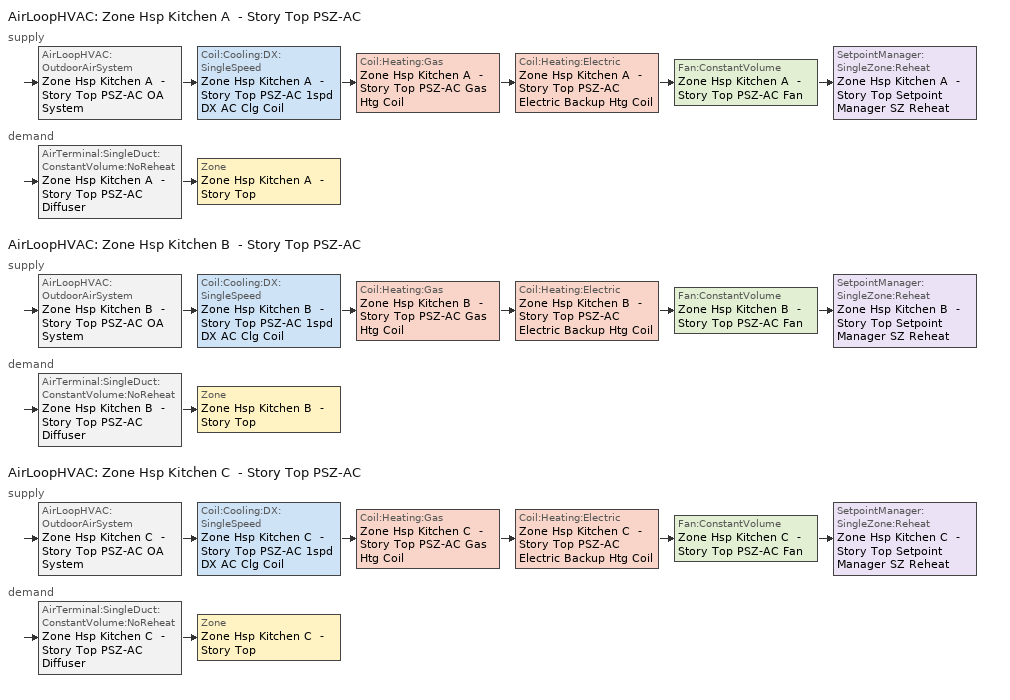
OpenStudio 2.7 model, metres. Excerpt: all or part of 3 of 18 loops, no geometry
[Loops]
AirLoopHVAC 'Zone Hsp Kitchen A  - Story Top PSZ-AC'
 supply: AirLoopHVAC:OutdoorAirSystem 'Zone Hsp Kitchen A  - Story Top PSZ-AC OA System' > Coil:Cooling:DX:SingleSpeed 'Zone Hsp Kitchen A  - Story Top PSZ-AC 1spd DX AC Clg Coil' > Coil:Heating:Gas 'Zone Hsp Kitchen A  - Story Top PSZ-AC Gas Htg Coil' > Coil:Heating:Electric 'Zone Hsp Kitchen A  - Story Top PSZ-AC Electric Backup Htg Coil' > Fan:ConstantVolume 'Zone Hsp Kitchen A  - Story Top PSZ-AC Fan' > SetpointManager:SingleZone:Reheat 'Zone Hsp Kitchen A  - Story Top Setpoint Manager SZ Reheat'
 demand: AirTerminal:SingleDuct:ConstantVolume:NoReheat 'Zone Hsp Kitchen A  - Story Top PSZ-AC Diffuser' > Zone 'Zone Hsp Kitchen A  - Story Top'
AirLoopHVAC 'Zone Hsp Kitchen B  - Story Top PSZ-AC'
 supply: AirLoopHVAC:OutdoorAirSystem 'Zone Hsp Kitchen B  - Story Top PSZ-AC OA System' > Coil:Cooling:DX:SingleSpeed 'Zone Hsp Kitchen B  - Story Top PSZ-AC 1spd DX AC Clg Coil' > Coil:Heating:Gas 'Zone Hsp Kitchen B  - Story Top PSZ-AC Gas Htg Coil' > Coil:Heating:Electric 'Zone Hsp Kitchen B  - Story Top PSZ-AC Electric Backup Htg Coil' > Fan:ConstantVolume 'Zone Hsp Kitchen B  - Story Top PSZ-AC Fan' > SetpointManager:SingleZone:Reheat 'Zone Hsp Kitchen B  - Story Top Setpoint Manager SZ Reheat'
 demand: AirTerminal:SingleDuct:ConstantVolume:NoReheat 'Zone Hsp Kitchen B  - Story Top PSZ-AC Diffuser' > Zone 'Zone Hsp Kitchen B  - Story Top'
AirLoopHVAC 'Zone Hsp Kitchen C  - Story Top PSZ-AC'
 supply: AirLoopHVAC:OutdoorAirSystem 'Zone Hsp Kitchen C  - Story Top PSZ-AC OA System' > Coil:Cooling:DX:SingleSpeed 'Zone Hsp Kitchen C  - Story Top PSZ-AC 1spd DX AC Clg Coil' > Coil:Heating:Gas 'Zone Hsp Kitchen C  - Story Top PSZ-AC Gas Htg Coil' > Coil:Heating:Electric 'Zone Hsp Kitchen C  - Story Top PSZ-AC Electric Backup Htg Coil' > Fan:ConstantVolume 'Zone Hsp Kitchen C  - Story Top PSZ-AC Fan' > SetpointManager:SingleZone:Reheat 'Zone Hsp Kitchen C  - Story Top Setpoint Manager SZ Reheat'
 demand: AirTerminal:SingleDuct:ConstantVolume:NoReheat 'Zone Hsp Kitchen C  - Story Top PSZ-AC Diffuser' > Zone 'Zone Hsp Kitchen C  - Story Top'
[Sizing:Zone] Zone Cooling Design Supply Air Temperature Input Method=SupplyAirTemperature; Zone Cooling Design Supply Air Temperature {C}=12.7778; Zone Cooling Design Supply Air Temperature Difference {deltaC}=11.11; Zone Heating Design Supply Air Temperature Input Method=SupplyAirTemperature; Zone Heating Design Supply Air Temperature {C}=50; Zone Heating Design Supply Air Temperature Difference {deltaC}=11.11; Zone Cooling Design Supply Air Humidity Ratio {kg-H2O/kg-air}=0.0085; Zone Heating Design Supply Air Humidity Ratio {kg-H2O/kg-air}=0.008; Cooling Design Air Flow Method=DesignDay; Heating Design Air Flow Method=DesignDay; Account for Dedicated Outdoor Air System=No; Dedicated Outdoor Air System Control Strategy=NeutralSupplyAir; Dedicated Outdoor Air Low Setpoint Temperature for Design {C}=autosize; Dedicated Outdoor Air High Setpoint Temperature for Design {C}=autosize
Zone Hsp Kitchen A  - Story Top; Zone Hsp Kitchen B  - Story Top; Zone Hsp Kitchen C  - Story Top
[Zone equipment]
Zone Hsp Kitchen A  - Story Top: Zone Hsp Kitchen A  - Story Top Exhaust Fan, Zone Hsp Kitchen A  - Story Top PSZ-AC Diffuser
Zone Hsp Kitchen B  - Story Top: Zone Hsp Kitchen B  - Story Top Exhaust Fan, Zone Hsp Kitchen B  - Story Top PSZ-AC Diffuser
Zone Hsp Kitchen C  - Story Top: Zone Hsp Kitchen C  - Story Top Exhaust Fan, Zone Hsp Kitchen C  - Story Top PSZ-AC Diffuser
[Fan:ZoneExhaust] Availability Schedule=DEER Hospital Kitchen Exhaust Fan DCV Schedule; Fan Total Efficiency=0.429; Pressure Rise {Pa}=124.544; System Availability Manager Coupling Mode=Decoupled
Name | Maximum Flow Rate {m3/s}
Zone Hsp Kitchen A  - Story Top Exhaust Fan; Zone Hsp Kitchen C  - Story Top Exhaust Fan | 0.047143
Zone Hsp Kitchen B  - Story Top Exhaust Fan | 0.547229
[AirLoopHVAC] Availability Schedule=Always On Discrete; Design Supply Air Flow Rate {m3/s}=AutoSize
Zone Hsp Kitchen A  - Story Top PSZ-AC; Zone Hsp Kitchen B  - Story Top PSZ-AC; Zone Hsp Kitchen C  - Story Top PSZ-AC
[Sizing:System] Type of Load to Size On=Sensible; Design Outdoor Air Flow Rate {m3/s}=Autosize; Central Heating Maximum System Air Flow Ratio=1; Preheat Design Temperature {C}=7.22222; Preheat Design Humidity Ratio {kg-H2O/kg-Air}=0.008; Precool Design Temperature {C}=12.7778; Precool Design Humidity Ratio {kg-H2O/kg-Air}=0.008; Central Cooling Design Supply Air Temperature {C}=12.7778; Central Heating Design Supply Air Temperature {C}=50; Sizing Option=Coincident; 100% Outdoor Air in Cooling=No; 100% Outdoor Air in Heating=No; Central Cooling Design Supply Air Humidity Ratio {kg-H2O/kg-Air}=0.0085; Central Heating Design Supply Air Humidity Ratio {kg-H2O/kg-Air}=0.008; Cooling Design Air Flow Method=DesignDay; Cooling Design Air Flow Rate {m3/s}=0; Heating Design Air Flow Method=DesignDay; Heating Design Air Flow Rate {m3/s}=0; System Outdoor Air Method=ZoneSum; Zone Maximum Outdoor Air Fraction=1; Cooling Supply Air Flow Rate Per Floor Area {m3/s-m2}=0.00996765; Cooling Fraction of Autosized Cooling Supply Air Flow Rate=1; Cooling Supply Air Flow Rate Per Unit Cooling Capacity {m3/s-W}=3.94755e-05; Heating Supply Air Flow Rate Per Floor Area {m3/s-m2}=0.00996765; Heating Fraction of Autosized Heating Supply Air Flow Rate=1; Heating Fraction of Autosized Cooling Supply Air Flow Rate=1; Heating Supply Air Flow Rate Per Unit Heating Capacity {m3/s-W}=3.15882e-05; Cooling Design Capacity Method=CoolingDesignCapacity; Cooling Design Capacity {W}=autosize; Cooling Design Capacity Per Floor Area {W/m2}=234.7; Fraction of Autosized Cooling Design Capacity=1; Heating Design Capacity Method=HeatingDesignCapacity; Heating Design Capacity {W}=autosize; Heating Design Capacity Per Floor Area {W/m2}=157; Fraction of Autosized Heating Design Capacity=1; Central Cooling Capacity Control Method=OnOff
Zone Hsp Kitchen A  - Story Top PSZ-AC; Zone Hsp Kitchen B  - Story Top PSZ-AC; Zone Hsp Kitchen C  - Story Top PSZ-AC
[Controller:OutdoorAir] Minimum Outdoor Air Flow Rate {m3/s}=0; Maximum Outdoor Air Flow Rate {m3/s}=Autosize; Economizer Control Type=NoEconomizer; Economizer Control Action Type=ModulateFlow; Economizer Maximum Limit Dry-Bulb Temperature {C}=28; Economizer Maximum Limit Enthalpy {J/kg}=64000; Lockout Type=NoLockout; Minimum Limit Type=FixedMinimum; Minimum Outdoor Air Schedule=Always On Discrete; High Humidity Control=No; Heat Recovery Bypass Control Type=BypassWhenWithinEconomizerLimits
Name | Controller Mechanical Ventilation
Zone Hsp Kitchen A  - Story Top PSZ-AC OA System Controller | Controller Mechanical Ventilation 8
Zone Hsp Kitchen B  - Story Top PSZ-AC OA System Controller | Controller Mechanical Ventilation 9
Zone Hsp Kitchen C  - Story Top PSZ-AC OA System Controller | Controller Mechanical Ventilation 10
[Controller:MechanicalVentilation] Availability Schedule=Always On Discrete; System Outdoor Air Method=ZoneSum
Controller Mechanical Ventilation 8; Controller Mechanical Ventilation 9; Controller Mechanical Ventilation 10
[AirLoopHVAC:OutdoorAirSystem]
Name | Controller
Zone Hsp Kitchen A  - Story Top PSZ-AC OA System | Zone Hsp Kitchen A  - Story Top PSZ-AC OA System Controller
Zone Hsp Kitchen B  - Story Top PSZ-AC OA System | Zone Hsp Kitchen B  - Story Top PSZ-AC OA System Controller
Zone Hsp Kitchen C  - Story Top PSZ-AC OA System | Zone Hsp Kitchen C  - Story Top PSZ-AC OA System Controller
[SetpointManager:SingleZone:Reheat] Minimum Supply Air Temperature {C}=12.7778; Maximum Supply Air Temperature {C}=50
Name | Control Zone | Setpoint Node or NodeList
Zone Hsp Kitchen A  - Story Top Setpoint Manager SZ Reheat | Zone Hsp Kitchen A  - Story Top | Zone Hsp Kitchen A  - Story Top PSZ-AC Supply Outlet Node
Zone Hsp Kitchen B  - Story Top Setpoint Manager SZ Reheat | Zone Hsp Kitchen B  - Story Top | Zone Hsp Kitchen B  - Story Top PSZ-AC Supply Outlet Node
Zone Hsp Kitchen C  - Story Top Setpoint Manager SZ Reheat | Zone Hsp Kitchen C  - Story Top | Zone Hsp Kitchen C  - Story Top PSZ-AC Supply Outlet Node
[Fan:ConstantVolume] Availability Schedule=Always On Discrete; Fan Total Efficiency=0.54; Pressure Rise {Pa}=622.722; Maximum Flow Rate {m3/s}=AutoSize; Motor Efficiency=0.9; Motor In Airstream Fraction=1
Zone Hsp Kitchen A  - Story Top PSZ-AC Fan; Zone Hsp Kitchen B  - Story Top PSZ-AC Fan; Zone Hsp Kitchen C  - Story Top PSZ-AC Fan
[Coil:Heating:Gas] Availability Schedule=Always On Discrete; Gas Burner Efficiency=0.8; Nominal Capacity {W}=AutoSize; Parasitic Electric Load {W}=0; Parasitic Gas Load {W}=0
Zone Hsp Kitchen A  - Story Top PSZ-AC Gas Htg Coil; Zone Hsp Kitchen B  - Story Top PSZ-AC Gas Htg Coil; Zone Hsp Kitchen C  - Story Top PSZ-AC Gas Htg Coil
[Coil:Heating:Electric] Availability Schedule=Always On Discrete; Efficiency=1
Zone Hsp Kitchen A  - Story Top PSZ-AC Electric Backup Htg Coil; Zone Hsp Kitchen B  - Story Top PSZ-AC Electric Backup Htg Coil; Zone Hsp Kitchen C  - Story Top PSZ-AC Electric Backup Htg Coil
[Coil:Cooling:DX:SingleSpeed] Availability Schedule=Always On Discrete; Rated Total Cooling Capacity {W}=autosize; Rated Sensible Heat Ratio=autosize; Rated COP {W/W}=3; Rated Air Flow Rate {m3/s}=autosize; Rated Evaporator Fan Power Per Volume Flow Rate {W/(m3/s)}=773.3; Condenser Type=AirCooled; Evaporative Condenser Effectiveness=0; Evaporative Condenser Air Flow Rate {m3/s}=Autosize; Evaporative Condenser Pump Rated Power Consumption {W}=Autosize; Crankcase Heater Capacity {W}=0; Maximum Outdoor Dry-Bulb Temperature for Crankcase Heater Operation {C}=0; Basin Heater Capacity {W/K}=0; Basin Heater Setpoint Temperature {C}=10
Name | Total Cooling Capacity Function of Temperature Curve | Total Cooling Capacity Function of Flow Fraction Curve | Energy Input Ratio Function of Temperature Curve | Energy Input Ratio Function of Flow Fraction Curve | Part Load Fraction Correlation Curve
Zone Hsp Kitchen A  - Story Top PSZ-AC 1spd DX AC Clg Coil | Curve Biquadratic 33 | Curve Quadratic 47 | Curve Biquadratic 34 | Curve Quadratic 48 | Curve Quadratic 49
Zone Hsp Kitchen B  - Story Top PSZ-AC 1spd DX AC Clg Coil | Curve Biquadratic 37 | Curve Quadratic 53 | Curve Biquadratic 38 | Curve Quadratic 54 | Curve Quadratic 55
Zone Hsp Kitchen C  - Story Top PSZ-AC 1spd DX AC Clg Coil | Curve Biquadratic 41 | Curve Quadratic 59 | Curve Biquadratic 42 | Curve Quadratic 60 | Curve Quadratic 61
[AirTerminal:SingleDuct:ConstantVolume:NoReheat] Availability Schedule=Always On Discrete; Maximum Air Flow Rate {m3/s}=AutoSize
Zone Hsp Kitchen A  - Story Top PSZ-AC Diffuser; Zone Hsp Kitchen B  - Story Top PSZ-AC Diffuser; Zone Hsp Kitchen C  - Story Top PSZ-AC Diffuser
[Schedule:Ruleset]
DEER Hospital Kitchen Exhaust Fan DCV Schedule: Default Day Schedule=DEER Hospital Kitchen Exhaust Fan DCV Schedule Default; Summer Design Day Schedule=DEER Hospital Kitchen Exhaust Fan DCV Schedule Summer Design Day; Winter Design Day Schedule=DEER Hospital Kitchen Exhaust Fan DCV Schedule Winter Design Day
[Schedule:Day]
DEER Hospital Kitchen Exhaust Fan DCV Schedule Default; DEER Hospital Kitchen Exhaust Fan DCV Schedule Winter Design Day; DEER Hospital Kitchen Exhaust Fan DCV Schedule Summer Design Day: 8, 0, 0.83, 11, 0, 0.9, 13, 0, 0.83, 17, 0, 0.9, 24, 0, 0.83
[Schedule:Constant]
Always On Discrete: Value=1
[Curve:Biquadratic] Minimum Value of x=-100; Maximum Value of x=100; Minimum Value of y=-100; Maximum Value of y=100
Name | Coefficient1 Constant | Coefficient2 x | Coefficient3 x**2 | Coefficient4 y | Coefficient5 y**2 | Coefficient6 x*y
Curve Biquadratic 33; Curve Biquadratic 37; Curve Biquadratic 41 | 0.971212 | -0.0152755 | 0.00144345 | -0.00039321 | -6.8364e-06 | -0.000290596
Curve Biquadratic 34; Curve Biquadratic 38; Curve Biquadratic 42 | 0.286871 | 0.0239022 | -0.000810648 | 0.0134585 | 0.000338936 | -0.000487004
[Curve:Quadratic]
Name | Coefficient1 Constant | Coefficient2 x | Coefficient3 x**2 | Minimum Value of x | Maximum Value of x | Minimum Curve Output | Maximum Curve Output
Curve Quadratic 47; Curve Quadratic 48; Curve Quadratic 53; Curve Quadratic 54; Curve Quadratic 59; Curve Quadratic 60 | 1 | 0 | 0 | -100 | 100
Curve Quadratic 49; Curve Quadratic 55; Curve Quadratic 61 | 0.909496 | 0.0986477 | -0.00819488 | 0 | 1 | 0.7 | 1
